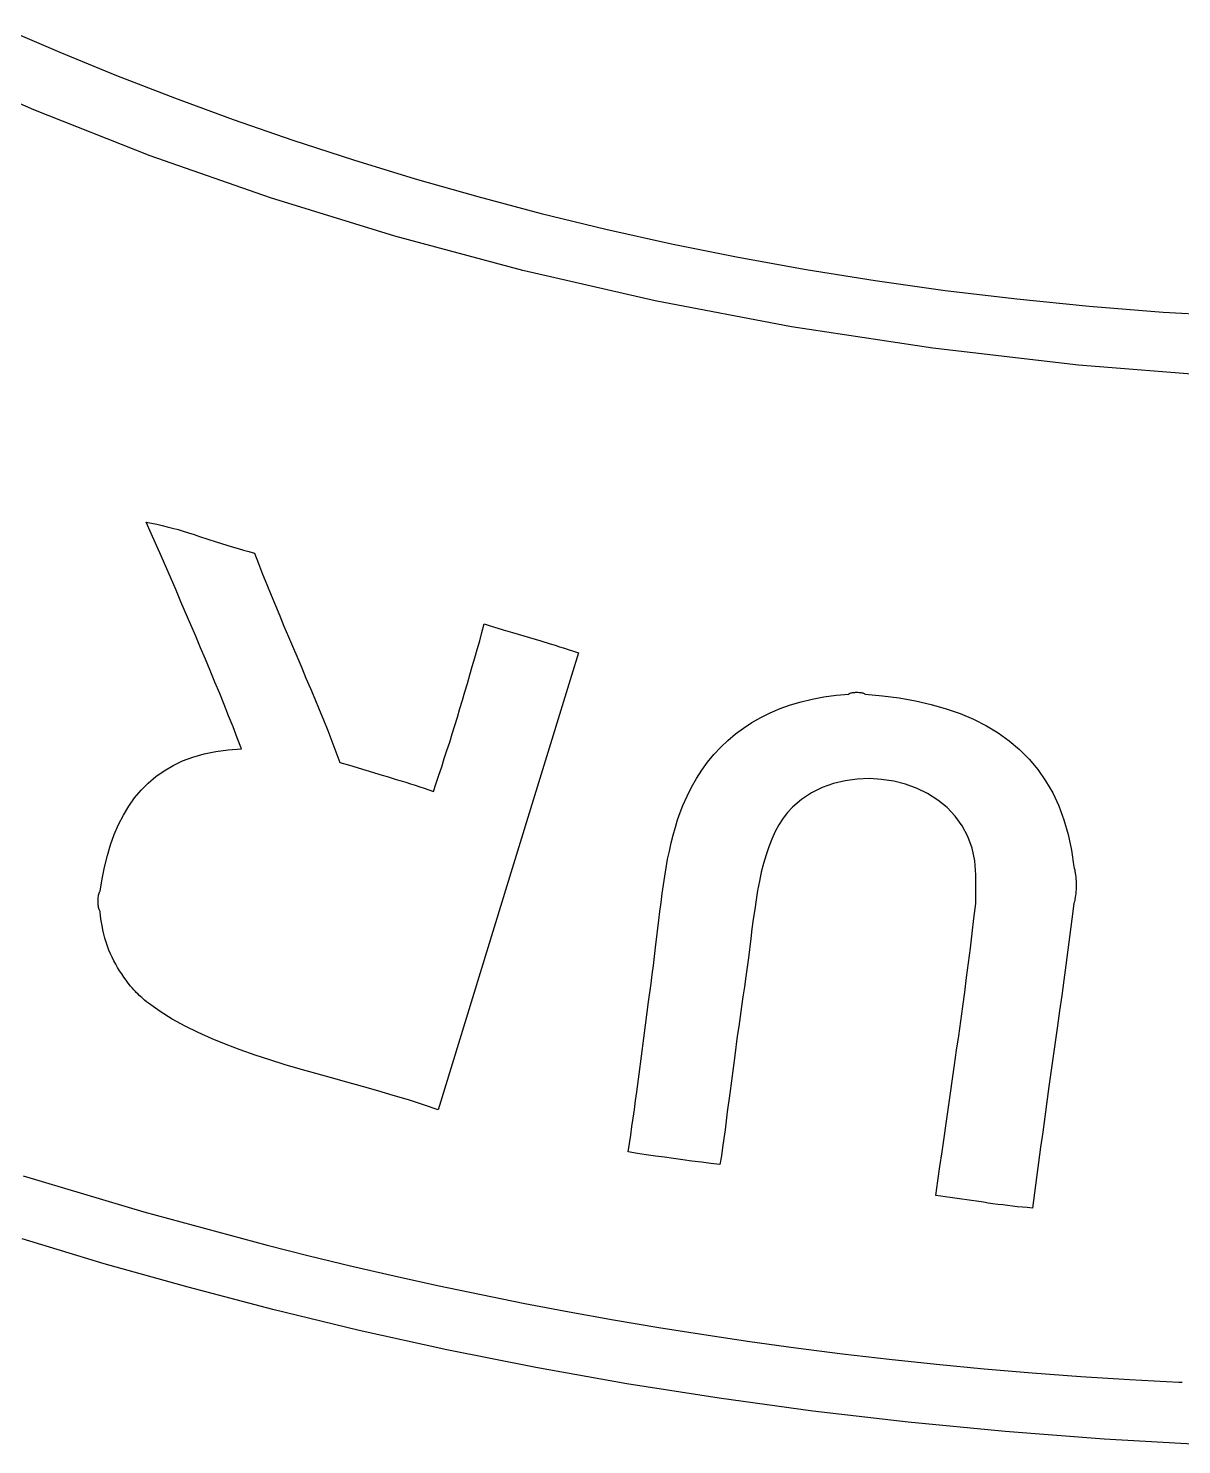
# Model space of a CAD drawing. Header units: metres. Extents: x -185 to 1201, y -340 to 309.
# Drawn here: x 888.903 to 892.94, y 49.024 to 53.983 of the extents above; entities that cross this region are included whole.
import ezdxf

# ---------------------------------------------------------------- set-up
doc = ezdxf.new("R2010")
doc.units = ezdxf.units.M

msp = doc.modelspace()

# ---------------------------------------------------------------- linework, layer by layer
for p, q in [((888.817, 53.9828), (889.013, 53.8989)), ((888.922, 53.6972), (888.526, 53.8701)), ((889.013, 53.8989), (889.212, 53.8177)), ((889.212, 53.8177), (889.415, 53.7393)), ((889.415, 53.7393), (889.62, 53.6638)), ((889.33, 53.5367), (888.922, 53.6972)), ((889.62, 53.6638), (889.829, 53.5914)), ((889.829, 53.5914), (890.041, 53.5222)), ((889.751, 53.3891), (889.33, 53.5367)), ((890.041, 53.5222), (890.257, 53.4563)), ((890.257, 53.4563), (890.476, 53.3939)), ((890.186, 53.2549), (889.751, 53.3891)), ((890.476, 53.3939), (890.698, 53.335)), ((890.698, 53.335), (890.925, 53.28)), ((890.925, 53.28), (891.155, 53.2287)), ((890.634, 53.1346), (890.186, 53.2549)), ((891.155, 53.2287), (891.388, 53.1815)), ((891.388, 53.1815), (891.626, 53.1384)), ((891.097, 53.0289), (890.634, 53.1346)), ((891.626, 53.1384), (891.868, 53.0996)), ((891.868, 53.0996), (892.113, 53.0652)), ((892.113, 53.0652), (892.363, 53.0353)), ((891.575, 52.9381), (891.097, 53.0289)), ((892.363, 53.0353), (892.617, 53.0101)), ((892.617, 53.0101), (892.876, 52.9896)), ((892.876, 52.9896), (893.141, 52.974)), ((892.069, 52.8629), (891.575, 52.9381)), ((892.579, 52.8037), (892.069, 52.8629)), ((893.105, 52.7611), (892.579, 52.8037)), ((889.333, 52.2147), (889.316, 52.254)), ((889.316, 52.254), (889.334, 52.2507)), ((889.334, 52.2507), (889.353, 52.2469)), ((889.353, 52.2469), (889.371, 52.2426)), ((889.371, 52.2426), (889.389, 52.238)), ((889.389, 52.238), (889.408, 52.2329)), ((889.408, 52.2329), (889.427, 52.2276)), ((889.427, 52.2276), (889.445, 52.222)), ((889.445, 52.222), (889.464, 52.2161)), ((889.368, 52.1355), (889.333, 52.2147)), ((889.464, 52.2161), (889.483, 52.2101)), ((889.483, 52.2101), (889.502, 52.204)), ((889.502, 52.204), (889.56, 52.1853)), ((889.56, 52.1853), (889.579, 52.1791)), ((889.579, 52.1791), (889.598, 52.173)), ((889.598, 52.173), (889.617, 52.1671)), ((889.617, 52.1671), (889.637, 52.1613)), ((889.42, 52.0154), (889.368, 52.1355)), ((889.637, 52.1613), (889.656, 52.1559)), ((889.656, 52.1559), (889.675, 52.1507)), ((889.675, 52.1507), (889.695, 52.1458)), ((889.695, 52.1458), (889.709, 52.1087)), ((889.709, 52.1087), (889.723, 52.0717)), ((889.723, 52.0717), (889.738, 52.035)), ((889.738, 52.035), (889.753, 51.9984)), ((889.437, 51.9752), (889.42, 52.0154)), ((889.472, 51.8946), (889.437, 51.9752)), ((889.753, 51.9984), (889.768, 51.9619)), ((889.768, 51.9619), (889.783, 51.9255)), ((889.783, 51.9255), (889.798, 51.8892)), ((889.489, 51.8544), (889.472, 51.8946)), ((889.798, 51.8892), (889.814, 51.8529)), ((890.491, 51.8677), (890.499, 51.8975)), ((890.499, 51.8975), (890.516, 51.8923)), ((890.516, 51.8923), (890.532, 51.8872)), ((890.532, 51.8872), (890.565, 51.8771)), ((890.565, 51.8771), (890.598, 51.8672)), ((889.506, 51.8142), (889.489, 51.8544)), ((889.814, 51.8529), (889.86, 51.7441)), ((890.474, 51.8082), (890.483, 51.8379)), ((890.483, 51.8379), (890.491, 51.8677)), ((890.598, 51.8672), (890.697, 51.8378)), ((890.697, 51.8378), (890.73, 51.8278)), ((890.73, 51.8278), (890.747, 51.8227)), ((890.747, 51.8227), (890.763, 51.8176)), ((889.523, 51.7741), (889.506, 51.8142)), ((889.54, 51.7341), (889.523, 51.7741)), ((890.457, 51.7487), (890.466, 51.7785)), ((890.466, 51.7785), (890.474, 51.8082)), ((890.763, 51.8176), (890.78, 51.8124)), ((890.78, 51.8124), (890.796, 51.8071)), ((890.796, 51.8071), (890.812, 51.8018)), ((890.829, 51.7963), (890.804, 51.7164)), ((890.812, 51.8018), (890.829, 51.7963)), ((889.556, 51.6942), (889.54, 51.7341)), ((889.86, 51.7441), (889.875, 51.7078)), ((890.449, 51.7191), (890.457, 51.7487)), ((889.573, 51.6545), (889.556, 51.6942)), ((889.875, 51.7078), (889.891, 51.6714)), ((889.891, 51.6714), (889.906, 51.6349)), ((890.431, 51.6599), (890.44, 51.6895)), ((890.44, 51.6895), (890.449, 51.7191)), ((890.804, 51.7164), (890.583, 50.9962)), ((889.589, 51.6151), (889.573, 51.6545)), ((889.906, 51.6349), (889.921, 51.5983)), ((890.414, 51.6009), (890.423, 51.6304)), ((890.423, 51.6304), (890.431, 51.6599)), ((891.571, 51.6141), (891.608, 51.6252)), ((891.608, 51.6252), (891.647, 51.6346)), ((891.647, 51.6346), (891.688, 51.6421)), ((891.688, 51.6421), (891.731, 51.6478)), ((891.731, 51.6478), (891.775, 51.6515)), ((891.775, 51.6515), (891.776, 51.6527)), ((891.776, 51.6527), (891.777, 51.6539)), ((891.777, 51.6539), (891.78, 51.6549)), ((891.78, 51.6549), (891.782, 51.6558)), ((891.782, 51.6558), (891.785, 51.6565)), ((891.785, 51.6565), (891.788, 51.6571)), ((891.788, 51.6571), (891.792, 51.6576)), ((891.792, 51.6576), (891.796, 51.6579)), ((891.796, 51.6579), (891.799, 51.6581)), ((891.799, 51.6581), (891.803, 51.6582)), ((891.803, 51.6582), (891.807, 51.6581)), ((891.807, 51.6581), (891.811, 51.6579)), ((891.811, 51.6579), (891.815, 51.6576)), ((891.815, 51.6576), (891.818, 51.6571)), ((891.818, 51.6571), (891.821, 51.6565)), ((891.821, 51.6565), (891.824, 51.6558)), ((891.824, 51.6558), (891.827, 51.6549)), ((891.827, 51.6549), (891.829, 51.6539)), ((891.829, 51.6539), (891.83, 51.6527)), ((891.83, 51.6527), (891.832, 51.6515)), ((891.832, 51.6515), (891.893, 51.6459)), ((891.893, 51.6459), (891.952, 51.6382)), ((891.952, 51.6382), (892.009, 51.6281)), ((892.009, 51.6281), (892.064, 51.6157)), ((889.604, 51.5759), (889.589, 51.6151)), ((889.62, 51.5369), (889.604, 51.5759)), ((889.921, 51.5983), (889.936, 51.5616)), ((890.405, 51.5715), (890.414, 51.6009)), ((891.467, 51.5704), (891.5, 51.5866)), ((891.5, 51.5866), (891.535, 51.6012)), ((891.535, 51.6012), (891.571, 51.6141)), ((892.064, 51.6157), (892.116, 51.6008)), ((892.116, 51.6008), (892.165, 51.5835)), ((892.165, 51.5835), (892.212, 51.5636)), ((889.634, 51.4983), (889.62, 51.5369)), ((889.936, 51.5616), (889.951, 51.5246)), ((889.951, 51.5246), (889.966, 51.4875)), ((890.387, 51.513), (890.396, 51.5422)), ((890.396, 51.5422), (890.405, 51.5715)), ((891.379, 51.5122), (891.407, 51.5331)), ((891.407, 51.5331), (891.436, 51.5525)), ((891.436, 51.5525), (891.467, 51.5704)), ((892.212, 51.5636), (892.257, 51.5412)), ((892.257, 51.5412), (892.298, 51.5161)), ((889.649, 51.46), (889.634, 51.4983)), ((889.966, 51.4875), (889.98, 51.4501)), ((890.368, 51.4548), (890.378, 51.4839)), ((890.378, 51.4839), (890.387, 51.513)), ((891.327, 51.4659), (891.352, 51.4897)), ((891.352, 51.4897), (891.379, 51.5122)), ((892.298, 51.5161), (892.337, 51.4883)), ((892.337, 51.4883), (892.373, 51.4576)), ((889.443, 51.4177), (889.479, 51.4313)), ((889.479, 51.4313), (889.518, 51.4423)), ((889.518, 51.4423), (889.559, 51.4509)), ((889.559, 51.4509), (889.603, 51.4568)), ((889.603, 51.4568), (889.649, 51.46)), ((889.98, 51.4501), (889.994, 51.4125)), ((890.35, 51.3971), (890.359, 51.4259)), ((890.359, 51.4259), (890.368, 51.4548)), ((891.281, 51.4139), (891.303, 51.4406)), ((891.303, 51.4406), (891.327, 51.4659)), ((892.373, 51.4576), (892.407, 51.4242)), ((892.407, 51.4242), (892.437, 51.3878)), ((889.349, 51.3629), (889.378, 51.3835)), ((889.378, 51.3835), (889.41, 51.4018)), ((889.41, 51.4018), (889.443, 51.4177)), ((889.994, 51.4125), (890.027, 51.4027)), ((890.027, 51.4027), (890.142, 51.3683)), ((890.34, 51.3684), (890.35, 51.3971)), ((891.242, 51.3568), (891.261, 51.386)), ((891.261, 51.386), (891.281, 51.4139)), ((892.437, 51.3878), (892.464, 51.3485)), ((889.298, 51.3153), (889.322, 51.3402)), ((889.322, 51.3402), (889.349, 51.3629)), ((890.142, 51.3683), (890.159, 51.3634)), ((890.159, 51.3634), (890.191, 51.3534)), ((890.191, 51.3534), (890.208, 51.3483)), ((890.208, 51.3483), (890.224, 51.3432)), ((890.224, 51.3432), (890.241, 51.338)), ((890.241, 51.338), (890.257, 51.3328)), ((890.257, 51.3328), (890.273, 51.3276)), ((890.273, 51.3276), (890.289, 51.3223)), ((890.321, 51.3114), (890.331, 51.3398)), ((890.331, 51.3398), (890.34, 51.3684)), ((891.209, 51.2948), (891.225, 51.3264)), ((891.225, 51.3264), (891.242, 51.3568)), ((891.682, 51.3245), (891.645, 51.3061)), ((891.722, 51.3386), (891.682, 51.3245)), ((891.763, 51.3485), (891.722, 51.3386)), ((891.805, 51.3542), (891.763, 51.3485)), ((891.848, 51.3558), (891.805, 51.3542)), ((891.89, 51.3533), (891.848, 51.3558)), ((891.933, 51.3468), (891.89, 51.3533)), ((891.974, 51.3363), (891.933, 51.3468)), ((892.014, 51.3217), (891.974, 51.3363)), ((892.464, 51.3485), (892.489, 51.3062)), ((889.255, 51.2593), (889.275, 51.2883)), ((889.275, 51.2883), (889.298, 51.3153)), ((890.289, 51.3223), (890.305, 51.3169)), ((890.305, 51.3169), (890.321, 51.3114)), ((891.194, 51.262), (891.209, 51.2948)), ((891.61, 51.2834), (891.578, 51.2564)), ((891.645, 51.3061), (891.61, 51.2834)), ((892.051, 51.3033), (892.014, 51.3217)), ((892.087, 51.281), (892.051, 51.3033)), ((892.119, 51.2548), (892.087, 51.281)), ((892.489, 51.3062), (892.51, 51.2608)), ((889.219, 51.1954), (889.236, 51.2283)), ((889.236, 51.2283), (889.255, 51.2593)), ((891.176, 51.2118), (891.185, 51.2373)), ((891.185, 51.2373), (891.194, 51.262)), ((891.561, 51.2377), (891.545, 51.217)), ((891.578, 51.2564), (891.561, 51.2377)), ((892.148, 51.2248), (892.119, 51.2548)), ((892.172, 51.1911), (892.148, 51.2248)), ((892.51, 51.2608), (892.528, 51.2122)), ((889.204, 51.1608), (889.219, 51.1954)), ((891.16, 51.1584), (891.168, 51.1855)), ((891.168, 51.1855), (891.176, 51.2118)), ((891.53, 51.1945), (891.517, 51.1703)), ((891.545, 51.217), (891.53, 51.1945)), ((892.192, 51.1536), (892.172, 51.1911)), ((892.528, 51.2122), (892.543, 51.1604)), ((889.191, 51.1244), (889.204, 51.1608)), ((891.147, 51.1024), (891.153, 51.1307)), ((891.153, 51.1307), (891.16, 51.1584)), ((891.506, 51.1445), (891.495, 51.1173)), ((891.517, 51.1703), (891.506, 51.1445)), ((892.207, 51.1125), (892.192, 51.1536)), ((892.543, 51.1604), (892.555, 51.1054)), ((889.17, 51.0465), (889.18, 51.0862)), ((889.18, 51.0862), (889.191, 51.1244)), ((891.141, 51.0735), (891.147, 51.1024)), ((891.486, 51.0887), (891.477, 51.0591)), ((891.495, 51.1173), (891.486, 51.0887)), ((892.216, 51.0677), (892.207, 51.1125)), ((892.555, 51.1054), (892.563, 51.047)), ((889.161, 51.0052), (889.17, 51.0465)), ((891.131, 51.0142), (891.136, 51.0441)), ((891.136, 51.0441), (891.141, 51.0735)), ((891.469, 51.0284), (891.463, 50.9968)), ((891.477, 51.0591), (891.469, 51.0284)), ((892.22, 51.0193), (892.216, 51.0677)), ((892.563, 51.047), (892.564, 51.0423)), ((892.564, 51.0423), (892.566, 51.037)), ((892.566, 51.037), (892.567, 51.0313)), ((892.567, 51.0313), (892.568, 51.0251)), ((889.155, 50.9624), (889.161, 51.0052)), ((890.583, 50.9962), (890.338, 50.1962)), ((891.122, 50.9533), (891.126, 50.984)), ((891.126, 50.984), (891.131, 51.0142)), ((891.463, 50.9968), (891.456, 50.9644)), ((892.22, 50.9182), (892.22, 51.0193)), ((892.568, 51.0251), (892.569, 51.0186)), ((892.569, 51.0186), (892.57, 51.0117)), ((892.57, 51.0117), (892.57, 51.0047)), ((892.57, 51.0047), (892.571, 50.9974)), ((892.571, 50.9974), (892.571, 50.99)), ((892.571, 50.99), (892.571, 50.9826)), ((892.571, 50.9826), (892.571, 50.9752)), ((889.148, 50.9398), (889.149, 50.944)), ((889.148, 50.9355), (889.148, 50.9398)), ((889.148, 50.931), (889.148, 50.9355)), ((889.148, 50.9265), (889.148, 50.931)), ((889.149, 50.948), (889.15, 50.9516)), ((889.149, 50.944), (889.149, 50.948)), ((889.15, 50.9516), (889.151, 50.955)), ((889.151, 50.955), (889.152, 50.9579)), ((889.152, 50.9579), (889.153, 50.9604)), ((889.153, 50.9604), (889.155, 50.9624)), ((891.118, 50.9224), (891.122, 50.9533)), ((891.451, 50.9315), (891.446, 50.8981)), ((891.456, 50.9644), (891.451, 50.9315)), ((892.566, 50.9282), (892.564, 50.9229)), ((892.567, 50.9339), (892.566, 50.9282)), ((892.568, 50.9401), (892.567, 50.9339)), ((892.569, 50.9466), (892.568, 50.9401)), ((892.57, 50.9535), (892.569, 50.9466)), ((892.571, 50.9678), (892.57, 50.9605)), ((892.57, 50.9605), (892.57, 50.9535)), ((892.571, 50.9752), (892.571, 50.9678)), ((889.148, 50.9219), (889.148, 50.9265)), ((889.148, 50.9175), (889.148, 50.9219)), ((889.148, 50.9131), (889.148, 50.9175)), ((889.149, 50.909), (889.148, 50.9131)), ((889.149, 50.905), (889.149, 50.909)), ((889.15, 50.9014), (889.149, 50.905)), ((889.151, 50.8981), (889.15, 50.9014)), ((889.152, 50.8952), (889.151, 50.8981)), ((889.153, 50.8928), (889.152, 50.8952)), ((889.155, 50.8909), (889.153, 50.8928)), ((889.156, 50.874), (889.155, 50.8909)), ((891.11, 50.8598), (891.114, 50.8912)), ((891.114, 50.8912), (891.118, 50.9224)), ((891.446, 50.8981), (891.441, 50.8644)), ((892.213, 50.8662), (892.22, 50.9182)), ((892.563, 50.9182), (892.556, 50.8642)), ((892.564, 50.9229), (892.563, 50.9182)), ((889.158, 50.8576), (889.156, 50.874)), ((889.161, 50.8418), (889.158, 50.8576)), ((889.164, 50.8263), (889.161, 50.8418)), ((891.099, 50.765), (891.11, 50.8598)), ((891.436, 50.8304), (891.432, 50.7965)), ((891.441, 50.8644), (891.436, 50.8304)), ((892.207, 50.8144), (892.213, 50.8662)), ((892.556, 50.8642), (892.549, 50.8104)), ((889.167, 50.8114), (889.164, 50.8263)), ((889.171, 50.7969), (889.167, 50.8114)), ((889.175, 50.7828), (889.171, 50.7969)), ((889.18, 50.7691), (889.175, 50.7828)), ((891.432, 50.7965), (891.424, 50.7289)), ((892.201, 50.7627), (892.207, 50.8144)), ((892.549, 50.8104), (892.542, 50.7567)), ((889.185, 50.7558), (889.18, 50.7691)), ((889.191, 50.7429), (889.185, 50.7558)), ((889.196, 50.7303), (889.191, 50.7429)), ((889.202, 50.7181), (889.196, 50.7303)), ((891.091, 50.7018), (891.095, 50.7333)), ((891.095, 50.7333), (891.099, 50.765)), ((891.424, 50.7289), (891.419, 50.6956)), ((892.194, 50.7113), (892.201, 50.7627)), ((892.542, 50.7567), (892.535, 50.7032)), ((889.209, 50.7061), (889.202, 50.7181)), ((889.215, 50.6945), (889.209, 50.7061)), ((889.222, 50.6831), (889.215, 50.6945)), ((889.23, 50.672), (889.222, 50.6831)), ((891.087, 50.6703), (891.091, 50.7018)), ((891.419, 50.6956), (891.415, 50.6628)), ((892.187, 50.6599), (892.194, 50.7113)), ((892.535, 50.7032), (892.528, 50.6498)), ((889.237, 50.6611), (889.23, 50.672)), ((889.245, 50.6505), (889.237, 50.6611)), ((889.253, 50.6401), (889.245, 50.6505)), ((889.261, 50.6298), (889.253, 50.6401)), ((889.267, 50.6232), (889.261, 50.6298)), ((891.074, 50.575), (891.083, 50.6386)), ((891.083, 50.6386), (891.087, 50.6703)), ((891.415, 50.6628), (891.41, 50.6275)), ((892.181, 50.6087), (892.187, 50.6599)), ((892.528, 50.6498), (892.521, 50.5964)), ((889.272, 50.6168), (889.267, 50.6232)), ((889.278, 50.6104), (889.272, 50.6168)), ((889.281, 50.6073), (889.278, 50.6104)), ((889.287, 50.6011), (889.281, 50.6073)), ((889.29, 50.5981), (889.287, 50.6011)), ((889.297, 50.5921), (889.29, 50.5981)), ((889.3, 50.5891), (889.297, 50.5921)), ((889.306, 50.5833), (889.3, 50.5891)), ((889.31, 50.5804), (889.306, 50.5833)), ((889.317, 50.5747), (889.31, 50.5804)), ((891.404, 50.5925), (891.4, 50.5576)), ((891.41, 50.6275), (891.404, 50.5925)), ((892.174, 50.5576), (892.181, 50.6087)), ((892.521, 50.5964), (892.513, 50.5432)), ((889.32, 50.5719), (889.317, 50.5747)), ((889.324, 50.5692), (889.32, 50.5719)), ((889.364, 50.5407), (889.324, 50.5692)), ((889.407, 50.5142), (889.364, 50.5407)), ((891.058, 50.4477), (891.074, 50.575)), ((891.4, 50.5576), (891.395, 50.5229)), ((892.167, 50.5065), (892.174, 50.5576)), ((892.513, 50.5432), (892.506, 50.49)), ((889.452, 50.4895), (889.407, 50.5142)), ((889.498, 50.4665), (889.452, 50.4895)), ((891.39, 50.4884), (891.385, 50.4542)), ((891.395, 50.5229), (891.39, 50.4884)), ((892.16, 50.4556), (892.167, 50.5065)), ((892.506, 50.49), (892.491, 50.3838)), ((889.546, 50.445), (889.498, 50.4665)), ((889.595, 50.4248), (889.546, 50.445)), ((891.041, 50.3215), (891.058, 50.4477)), ((891.385, 50.4542), (891.376, 50.3863)), ((892.152, 50.4047), (892.16, 50.4556)), ((889.645, 50.4058), (889.595, 50.4248)), ((889.697, 50.3879), (889.645, 50.4058)), ((889.749, 50.3708), (889.697, 50.3879)), ((891.376, 50.3863), (891.359, 50.2538)), ((892.145, 50.3539), (892.152, 50.4047)), ((892.491, 50.3838), (892.476, 50.2777)), ((889.802, 50.3544), (889.749, 50.3708)), ((889.855, 50.3386), (889.802, 50.3544)), ((889.91, 50.3232), (889.855, 50.3386)), ((892.102, 50.0492), (892.145, 50.3539)), ((889.964, 50.3081), (889.91, 50.3232)), ((890.018, 50.2931), (889.964, 50.3081)), ((890.073, 50.278), (890.018, 50.2931)), ((891.033, 50.2593), (891.041, 50.3215)), ((890.127, 50.2627), (890.073, 50.278)), ((890.18, 50.247), (890.127, 50.2627)), ((890.234, 50.2308), (890.18, 50.247)), ((891.029, 50.2285), (891.033, 50.2593)), ((891.359, 50.2538), (891.35, 50.1895)), ((892.476, 50.2777), (892.461, 50.1717)), ((890.286, 50.2139), (890.234, 50.2308)), ((890.338, 50.1962), (890.286, 50.2139)), ((891.02, 50.1675), (891.025, 50.1979)), ((891.025, 50.1979), (891.029, 50.2285)), ((891.35, 50.1895), (891.346, 50.1578)), ((891.012, 50.1076), (891.016, 50.1374)), ((891.016, 50.1374), (891.02, 50.1675)), ((891.346, 50.1578), (891.342, 50.1265)), ((892.461, 50.1717), (892.454, 50.1186)), ((891.008, 50.0781), (891.012, 50.1076)), ((891.338, 50.0956), (891.333, 50.065)), ((891.342, 50.1265), (891.338, 50.0956)), ((892.454, 50.1186), (892.446, 50.0655)), ((891.003, 50.0489), (891.008, 50.0781)), ((891.035, 50.044), (891.003, 50.0489)), ((891.066, 50.0393), (891.035, 50.044)), ((891.098, 50.0346), (891.066, 50.0393)), ((891.13, 50.0301), (891.098, 50.0346)), ((891.329, 50.0349), (891.324, 50.0052)), ((891.333, 50.065), (891.329, 50.0349)), ((892.094, 49.9984), (892.102, 50.0492)), ((892.446, 50.0655), (892.439, 50.0123)), ((891.162, 50.0256), (891.13, 50.0301)), ((891.194, 50.0213), (891.162, 50.0256)), ((891.226, 50.0171), (891.194, 50.0213)), ((891.259, 50.013), (891.226, 50.0171)), ((891.292, 50.009), (891.259, 50.013)), ((891.324, 50.0052), (891.292, 50.009)), ((892.087, 49.9475), (892.094, 49.9984)), ((892.439, 50.0123), (892.432, 49.9591)), ((888.885, 49.9654), (889.307, 49.8389)), ((892.08, 49.8965), (892.087, 49.9475)), ((892.432, 49.9591), (892.425, 49.9057)), ((892.097, 49.8943), (892.08, 49.8965)), ((892.113, 49.892), (892.097, 49.8943)), ((892.13, 49.8896), (892.113, 49.892)), ((892.163, 49.8848), (892.13, 49.8896)), ((892.425, 49.9057), (892.418, 49.8523)), ((889.307, 49.8389), (889.739, 49.722)), ((892.23, 49.8749), (892.163, 49.8848)), ((892.247, 49.8725), (892.23, 49.8749)), ((892.263, 49.8701), (892.247, 49.8725)), ((892.28, 49.8677), (892.263, 49.8701)), ((892.297, 49.8654), (892.28, 49.8677)), ((892.314, 49.8633), (892.297, 49.8654)), ((892.331, 49.8611), (892.314, 49.8633)), ((892.348, 49.8591), (892.331, 49.8611)), ((892.365, 49.8572), (892.348, 49.8591)), ((892.383, 49.8554), (892.365, 49.8572)), ((892.4, 49.8538), (892.383, 49.8554)), ((892.418, 49.8523), (892.4, 49.8538)), ((889.169, 49.6576), (888.882, 49.745)), ((889.739, 49.722), (889.886, 49.6851)), ((889.462, 49.5749), (889.169, 49.6576)), ((889.886, 49.6851), (890.035, 49.6494)), ((890.035, 49.6494), (890.184, 49.6148)), ((890.184, 49.6148), (890.335, 49.5815)), ((889.759, 49.4971), (889.462, 49.5749)), ((890.335, 49.5815), (890.488, 49.5495)), ((890.488, 49.5495), (890.641, 49.5187)), ((890.061, 49.4242), (889.759, 49.4971)), ((890.641, 49.5187), (890.796, 49.4893)), ((890.796, 49.4893), (890.952, 49.4612)), ((890.952, 49.4612), (891.11, 49.4346)), ((890.368, 49.3566), (890.061, 49.4242)), ((891.11, 49.4346), (891.268, 49.4093)), ((891.268, 49.4093), (891.429, 49.3855)), ((890.68, 49.2943), (890.368, 49.3566)), ((891.429, 49.3855), (891.59, 49.3633)), ((891.59, 49.3633), (891.753, 49.3425)), ((891.753, 49.3425), (891.917, 49.3233)), ((890.998, 49.2375), (890.68, 49.2943)), ((891.917, 49.3233), (892.082, 49.3057)), ((892.082, 49.3057), (892.249, 49.2897)), ((892.249, 49.2897), (892.417, 49.2754)), ((892.417, 49.2754), (892.587, 49.2628)), ((892.587, 49.2628), (892.758, 49.2518)), ((892.758, 49.2518), (892.93, 49.2427)), ((892.93, 49.2427), (892.933, 49.2425)), ((892.933, 49.2425), (892.936, 49.2424)), ((892.936, 49.2424), (892.939, 49.2425)), ((892.939, 49.2425), (892.942, 49.2426)), ((891.321, 49.1866), (890.998, 49.2375)), ((891.649, 49.1415), (891.321, 49.1866)), ((891.983, 49.1025), (891.649, 49.1415)), ((892.323, 49.0698), (891.983, 49.1025)), ((892.669, 49.0436), (892.323, 49.0698)), ((893.021, 49.024), (892.669, 49.0436))]:
    msp.add_line(p, q)

doc.saveas('drawing.dxf')
